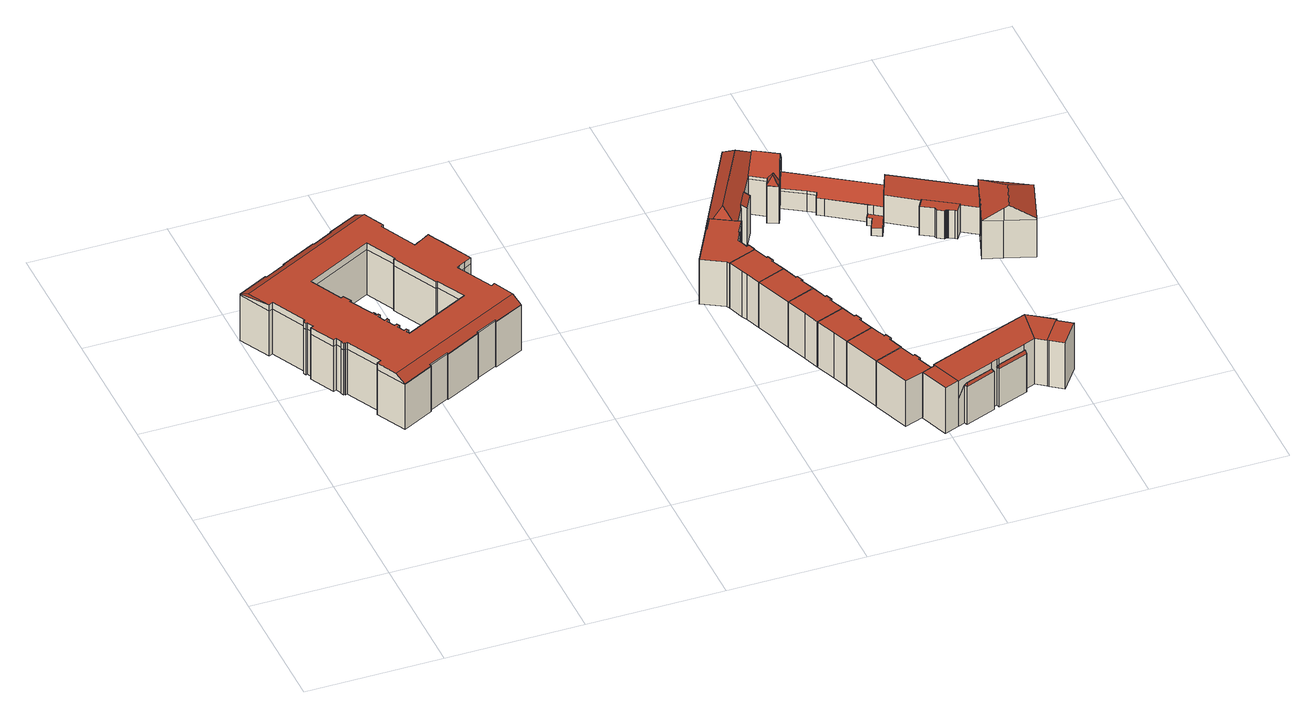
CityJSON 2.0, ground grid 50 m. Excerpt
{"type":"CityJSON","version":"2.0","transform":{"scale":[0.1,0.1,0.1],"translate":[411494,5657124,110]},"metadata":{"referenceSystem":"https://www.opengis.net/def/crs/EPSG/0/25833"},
"CityObjects":{
"building1":{"type":"Building","attributes":{"name":"Museum für Völkerkunde,Japanisches Palais","Dachtyp_tdc":"tdcFreeFormRoof","Gemeindeschluessel":14612000,"Dachneigung":0.011,"QualitaetDacherkennung":12,"Geometrietyp2DReferenz":"3000","measuredHeight":21.34,"function":"31001_3031","roofType":"5000"},"geometry":[{"type":"Solid","lod":"2","boundaries":[[[[0,1,2,3]],[[1,4,5,2]],[[4,6,7,5]],[[6,8,9,7]],[[8,10,11,9]],[[10,12,13,11]],[[12,14,15,13]],[[14,16,17,15]],[[16,18,19,17]],[[20,21,22,23]],[[23,22,24,25]],[[25,24,26,27]],[[27,26,28,29]],[[29,28,30,31]],[[31,30,32,33]],[[33,32,34,35]],[[35,34,36,37]],[[38,39,40,41]],[[41,40,42,43]],[[43,42,44,45]],[[14,46,47,16]],[[48,49,50,0]],[[0,50,51,1]],[[1,51,52,4]],[[6,53,54,8]],[[8,54,55,10]],[[10,55,56,12]],[[12,56,46,14]],[[57,58,59,60]],[[61,62,58,57]],[[60,59,63,64]],[[65,66,67]],[[67,66,68,69]],[[69,68,70,71]],[[71,70,72,73]],[[73,72,74,75]],[[75,74,62,61]],[[4,52,53,6]],[[76,77,78,79]],[[77,80,81,78]],[[80,82,83,81]],[[82,84,85,83]],[[84,86,87,85]],[[86,88,89,87]],[[88,90,91,89]],[[90,92,93,91]],[[92,94,95,93]],[[94,96,97,95]],[[96,98,99,97]],[[98,100,101,99]],[[100,102,103,101]],[[102,104,105,103]],[[104,106,107,105]],[[106,108,109,107]],[[108,110,111,109]],[[110,112,113,111]],[[112,114,115,113]],[[114,116,117,115]],[[116,20,118,117]],[[20,23,119,118]],[[23,25,120,119]],[[25,27,121,120]],[[27,29,122,121]],[[29,31,123,122]],[[31,33,124,123]],[[33,35,125,124]],[[35,37,126,125]],[[37,127,128,126]],[[129,130,131,132]],[[130,133,134,131]],[[133,135,136,134]],[[135,137,138,136]],[[137,139,140,138]],[[139,141,142,140]],[[141,143,144,142]],[[143,145,146,144]],[[145,147,148,146]],[[147,149,150,148]],[[149,151,152,150]],[[151,153,154,152]],[[153,155,156,154]],[[155,157,158,156]],[[157,159,160,158]],[[159,65,161,160]],[[62,74,72,70,68,66,65,162,163,63,59,58]],[[46,56,55,54,53,52,51,50,49,164,165,47]],[[44,42,40,39,166,167,168,169,170,171,172,173,163,162,174,175,176,177,178,179,180,181,182,183,184,185,186,187,188,189,190,191,165,164,192,193,194,195,196,197,198,199],[200,36,34,32,30,28,26,24,22,21,201,202,203,204,205,206,207,208,209,210,211,212,213,214,215,216,217,218,219,220,221,222]],[[49,192,164]],[[45,44,199,223]],[[223,199,198,224]],[[224,198,197,225]],[[225,197,196,226]],[[226,196,195,227]],[[227,195,194,228]],[[228,194,193,229]],[[229,193,192,230]],[[230,192,49,48]],[[16,47,165,191,18]],[[18,191,190,231]],[[231,190,189,129]],[[127,200,222,232]],[[232,222,221,76]],[[76,221,220,77]],[[77,220,219,80]],[[80,219,218,82]],[[82,218,217,84]],[[84,217,216,86]],[[86,216,215,88]],[[88,215,214,90]],[[90,214,213,92]],[[92,213,212,94]],[[94,212,211,96]],[[96,211,210,98]],[[98,210,209,100]],[[100,209,208,102]],[[102,208,207,104]],[[104,207,206,106]],[[106,206,205,108]],[[108,205,204,110]],[[112,203,202,114]],[[110,204,203,112]],[[114,202,201,116]],[[116,201,21,20]],[[37,36,200,127]],[[129,189,188,130]],[[130,188,187,133]],[[133,187,186,135]],[[135,186,185,137]],[[137,185,184,139]],[[139,184,183,141]],[[141,183,182,143]],[[143,182,181,145]],[[145,181,180,147]],[[147,180,179,149]],[[149,179,178,151]],[[151,178,177,153]],[[153,177,176,155]],[[155,176,175,157]],[[157,175,174,159]],[[159,174,162,65]],[[233,173,172,234]],[[64,63,163,173,233]],[[234,172,171,235]],[[235,171,170,236]],[[236,170,169,237]],[[237,169,168,238]],[[238,168,167,239]],[[239,167,166,240]],[[240,166,39,38]],[[19,241,132,131,134,136,138,140,142,144,146,148,150,152,154,156,158,160,161,242,243,244,245,246,247,248,249,250,251,252,253,254,255,256,257,258,259,260,261,262,263,264,265,266,267,268,269,270,271,3,2,5,7,9,11,13,15,17],[128,272,79,78,81,83,85,87,89,91,93,95,97,99,101,103,105,107,109,111,113,115,117,118,119,120,121,122,123,124,125,126]],[[65,67,242,161]],[[67,69,243,242]],[[69,71,244,243]],[[71,73,245,244]],[[73,75,246,245]],[[75,61,247,246]],[[61,57,248,247]],[[57,60,249,248]],[[60,64,250,249]],[[64,233,251,250]],[[233,234,252,251]],[[234,235,253,252]],[[235,236,254,253]],[[236,237,255,254]],[[18,231,241,19]],[[231,129,132,241]],[[127,232,272,128]],[[232,76,79,272]],[[240,38,259,258]],[[38,41,260,259]],[[41,43,261,260]],[[43,45,262,261]],[[45,223,263,262]],[[223,224,264,263]],[[224,225,265,264]],[[225,226,266,265]],[[226,227,267,266]],[[227,228,268,267]],[[228,229,269,268]],[[229,230,270,269]],[[230,48,271,270]],[[48,0,3,271]],[[237,238,256,255]],[[238,239,257,256]],[[239,240,258,257]]]],"semantics":{"surfaces":[{"type":"WallSurface"},{"type":"RoofSurface"},{"type":"GroundSurface"}],"values":[[0,0,0,0,0,0,0,0,0,0,0,0,0,0,0,0,0,0,0,0,0,0,0,0,0,0,0,0,0,0,0,0,0,0,0,0,0,0,0,0,0,0,0,0,0,0,0,0,0,0,0,0,0,0,0,0,0,0,0,0,0,0,0,0,0,0,0,0,0,0,0,0,0,0,0,0,0,0,0,0,0,0,0,0,1,1,1,1,0,0,0,0,0,0,0,0,0,0,0,0,0,0,0,0,0,0,0,0,0,0,0,0,0,0,0,0,0,0,0,0,0,0,0,0,0,0,0,0,0,0,0,0,0,0,0,0,0,0,0,0,0,0,0,0,0,0,0,0,0,2,0,0,0,0,0,0,0,0,0,0,0,0,0,0,0,0,0,0,0,0,0,0,0,0,0,0,0,0,0,0,0,0,0,0,0]]}}]},
"building2":{"type":"Building","attributes":{"Dachtyp_tdc":"tdcPolyFlatRoof","Gemeindeschluessel":14612000,"Dachneigung":0,"QualitaetDacherkennung":53,"Geometrietyp2DReferenz":"3000","measuredHeight":18.67,"function":"31001_9998","roofType":"1000"},"geometry":[{"type":"Solid","lod":"2","boundaries":[[[[273,274,275,276]],[[274,277,278,275]],[[277,279,280,278]],[[279,281,282,280]],[[281,283,284,282]],[[283,285,286,284]],[[285,287,288,286]],[[287,289,290,288]],[[289,291,292,290]],[[291,293,294,292]],[[293,295,296,294]],[[295,297,298,296]],[[297,299,300,298]],[[299,301,302,300]],[[301,303,304,302]],[[303,305,306,304]],[[305,307,308,306]],[[307,273,276,308]],[[307,305,303,301,299,297,295,293,291,289,287,285,283,281,279,277,274,273]],[[276,275,278,280,282,284,286,288,290,292,294,296,298,300,302,304,306,308]]]],"semantics":{"surfaces":[{"type":"WallSurface"},{"type":"RoofSurface"},{"type":"GroundSurface"}],"values":[[0,0,0,0,0,0,0,0,0,0,0,0,0,0,0,0,0,0,1,2]]}}]},
"building3":{"type":"Building","attributes":{"Dachtyp_tdc":"tdcPolyFlatRoof","Gemeindeschluessel":14612000,"Dachneigung":0,"QualitaetDacherkennung":85,"Geometrietyp2DReferenz":"3000","measuredHeight":18.84,"function":"31001_9998","roofType":"1000"},"geometry":[{"type":"Solid","lod":"2","boundaries":[[[[309,310,311,312]],[[310,313,314,311]],[[313,315,316,314]],[[315,317,318,316]],[[317,319,320,318]],[[319,321,284,320]],[[321,322,282,284]],[[322,323,324,282]],[[323,325,326,324]],[[325,309,312,326]],[[325,323,322,321,319,317,315,313,310,309]],[[312,311,314,316,318,320,284,282,324,326]]]],"semantics":{"surfaces":[{"type":"WallSurface"},{"type":"RoofSurface"},{"type":"GroundSurface"}],"values":[[0,0,0,0,0,0,0,0,0,0,1,2]]}}]},
"building4":{"type":"Building","attributes":{"Dachtyp_tdc":"tdcPolyFlatRoof","Gemeindeschluessel":14612000,"Dachneigung":0,"QualitaetDacherkennung":83,"Geometrietyp2DReferenz":"3000","measuredHeight":18.81,"function":"31001_9998","roofType":"1000"},"geometry":[{"type":"Solid","lod":"2","boundaries":[[[[327,328,329,330]],[[328,331,332,329]],[[331,333,334,332]],[[333,315,316,334]],[[315,313,314,316]],[[313,335,336,314]],[[335,337,338,336]],[[337,327,330,338]],[[337,335,313,315,333,331,328,327]],[[330,329,332,334,316,314,336,338]]]],"semantics":{"surfaces":[{"type":"WallSurface"},{"type":"RoofSurface"},{"type":"GroundSurface"}],"values":[[0,0,0,0,0,0,0,0,1,2]]}}]},
"building5":{"type":"Building","attributes":{"Dachtyp_tdc":"tdcPolyFlatRoof","Gemeindeschluessel":14612000,"Dachneigung":0,"QualitaetDacherkennung":84,"Geometrietyp2DReferenz":"3000","measuredHeight":18.67,"function":"31001_9998","roofType":"1000"},"geometry":[{"type":"Solid","lod":"2","boundaries":[[[[331,339,340,341]],[[339,342,343,340]],[[342,344,345,343]],[[344,346,347,345]],[[346,348,349,347]],[[348,350,351,349]],[[350,352,353,351]],[[352,333,354,353]],[[333,331,341,354]],[[333,352,350,348,346,344,342,339,331]],[[341,340,343,345,347,349,351,353,354]]]],"semantics":{"surfaces":[{"type":"WallSurface"},{"type":"RoofSurface"},{"type":"GroundSurface"}],"values":[[0,0,0,0,0,0,0,0,0,1,2]]}}]},
"building6":{"type":"Building","attributes":{"Dachtyp_tdc":"tdcPolyFlatRoof","Gemeindeschluessel":14612000,"Dachneigung":0,"QualitaetDacherkennung":84,"Geometrietyp2DReferenz":"3000","measuredHeight":18.72,"function":"31001_9998","roofType":"1000"},"geometry":[{"type":"Solid","lod":"2","boundaries":[[[[348,355,356,349]],[[355,357,358,356]],[[357,359,360,358]],[[359,361,362,360]],[[361,363,364,362]],[[363,365,366,364]],[[365,367,368,366]],[[367,350,351,368]],[[350,348,349,351]],[[350,367,365,363,361,359,357,355,348]],[[349,356,358,360,362,364,366,368,351]]]],"semantics":{"surfaces":[{"type":"WallSurface"},{"type":"RoofSurface"},{"type":"GroundSurface"}],"values":[[0,0,0,0,0,0,0,0,0,1,2]]}}]},
"building7":{"type":"Building","attributes":{"Dachtyp_tdc":"tdcPolyFlatRoof","Gemeindeschluessel":14612000,"Dachneigung":0,"QualitaetDacherkennung":83,"Geometrietyp2DReferenz":"3000","measuredHeight":18.8,"function":"31001_9998","roofType":"1000"},"geometry":[{"type":"Solid","lod":"2","boundaries":[[[[369,370,371,372]],[[370,373,374,371]],[[373,375,376,374]],[[375,377,378,376]],[[377,379,380,378]],[[379,381,366,380]],[[381,382,364,366]],[[382,383,384,364]],[[382,381,379,377,375,373,370,369,383]],[[384,372,371,374,376,378,380,366,364]],[[383,369,372,384]]]],"semantics":{"surfaces":[{"type":"WallSurface"},{"type":"RoofSurface"},{"type":"GroundSurface"}],"values":[[0,0,0,0,0,0,0,0,1,2,0]]}}]},
"building8":{"type":"Building","attributes":{"Dachtyp_tdc":"tdcPolyFlatRoof","Gemeindeschluessel":14612000,"Dachneigung":0,"QualitaetDacherkennung":77,"Geometrietyp2DReferenz":"3000","measuredHeight":18.88,"function":"31001_9998","roofType":"1000"},"geometry":[{"type":"Solid","lod":"2","boundaries":[[[[385,386,387,388]],[[386,389,390,387]],[[389,391,392,390]],[[391,393,394,392]],[[393,395,396,394]],[[395,397,398,396]],[[397,399,400,398]],[[399,401,402,400]],[[401,385,388,402]],[[401,399,397,395,393,391,389,386,385]],[[388,387,390,392,394,396,398,400,402]]]],"semantics":{"surfaces":[{"type":"WallSurface"},{"type":"RoofSurface"},{"type":"GroundSurface"}],"values":[[0,0,0,0,0,0,0,0,0,1,2]]}}]},
"building9":{"type":"Building","attributes":{"Gemeindeschluessel":14612000,"Geometrietyp2DReferenz":"3000","function":"31001_9998","roofType":"9999"},"children":["building9-1","building9-2","building9-3","building9-4"]},
"building9-1":{"type":"BuildingPart","attributes":{"Dachtyp_tdc":"tdcHipAndGableRoof","Dachneigung":53.66,"QualitaetDacherkennung":43,"Geometrietyp2DReferenz":"3000","measuredHeight":18.34,"roofType":"5000"},"parents":["building9"],"geometry":[{"type":"MultiSurface","lod":"2","boundaries":[[[403,404,405,406,407]],[[408,409,410,411,412]],[[409,403,407,410]],[[413,409,414]],[[409,415,416,417,414]],[[418,413,414,417,419]],[[403,413,418,404]],[[408,415,409]],[[409,413,403]],[[407,406,411,410]]],"semantics":{"surfaces":[{"type":"WallSurface"},{"type":"RoofSurface"},{"type":"GroundSurface"}],"values":[0,0,0,1,1,1,0,0,0,2]}}]},
"building9-2":{"type":"BuildingPart","attributes":{"Dachtyp_tdc":"tdcHipRoof","Dachneigung":49.64,"QualitaetDacherkennung":56,"Geometrietyp2DReferenz":"3000","measuredHeight":19.92,"roofType":"3200"},"parents":["building9"],"geometry":[{"type":"MultiSurface","lod":"2","boundaries":[[[420,421,422,423]],[[421,424,298,422]],[[424,425,296,298]],[[425,426,427,296]],[[426,428,429,427]],[[428,430,431,429]],[[430,432,433,434,431]],[[435,436,437,438,439]],[[432,430,440]],[[426,425,424,441]],[[430,428,426,441,440]],[[424,421,420,436,435,442,432,440,441]],[[423,422,298,296,427,429,431,434,438,437]]],"semantics":{"surfaces":[{"type":"WallSurface"},{"type":"RoofSurface"},{"type":"GroundSurface"}],"values":[0,0,0,0,0,0,0,0,1,1,1,1,2]}}]},
"building9-3":{"type":"BuildingPart","attributes":{"Dachtyp_tdc":"tdcGableRoof","Dachneigung":27.43,"QualitaetDacherkennung":50,"Geometrietyp2DReferenz":"3000","measuredHeight":20.12,"roofType":"3100"},"parents":["building9"],"geometry":[{"type":"MultiSurface","lod":"2","boundaries":[[[405,439,438,406]],[[433,443,444,434]],[[443,445,446,444]],[[445,412,411,446]],[[419,416,447,448,449,450,451]],[[433,442,450,449,443]],[[443,449,448,445]],[[405,404,418,419,451,435,439]],[[445,448,447,415,408,412]],[[406,438,434,444,446,411]]],"semantics":{"surfaces":[{"type":"WallSurface"},{"type":"RoofSurface"},{"type":"GroundSurface"}],"values":[0,0,0,0,1,1,0,0,0,2]}}]},
"building9-4":{"type":"BuildingPart","attributes":{"Dachtyp_tdc":"tdcPolyFlatRoof","Dachneigung":32.78,"QualitaetDacherkennung":40,"Geometrietyp2DReferenz":"3000","measuredHeight":16.85,"roofType":"2100"},"parents":["building9"],"geometry":[{"type":"MultiSurface","lod":"2","boundaries":[[[452,453,422,454]],[[453,455,420,423,422]],[[456,457,458,437,436]],[[457,452,454,458]],[[457,456,455,453,452]],[[454,422,423,437,458]]],"semantics":{"surfaces":[{"type":"WallSurface"},{"type":"RoofSurface"},{"type":"GroundSurface"}],"values":[0,0,0,0,1,2]}}]},
"building10":{"type":"Building","attributes":{"Gemeindeschluessel":14612000,"Geometrietyp2DReferenz":"3000","function":"31001_9998","roofType":"9999"},"children":["building10-1","building10-2","building10-3","building10-4","building10-5","building10-6"]},
"building10-1":{"type":"BuildingPart","attributes":{"Dachtyp_tdc":"tdcPolyFlatRoof","Dachneigung":0,"QualitaetDacherkennung":62,"Geometrietyp2DReferenz":"3000","measuredHeight":18.99,"roofType":"1000"},"parents":["building10"],"geometry":[{"type":"MultiSurface","lod":"2","boundaries":[[[459,460,461,462]],[[460,463,464,461]],[[463,465,466,464]],[[467,468,469,470]],[[468,467,465,463,460,459]],[[462,461,464,466,470,469]]],"semantics":{"surfaces":[{"type":"WallSurface"},{"type":"RoofSurface"},{"type":"GroundSurface"}],"values":[0,0,0,0,1,2]}}]},
"building10-2":{"type":"BuildingPart","attributes":{"Dachtyp_tdc":"tdcPolyFlatRoof","Dachneigung":0,"QualitaetDacherkennung":76,"Geometrietyp2DReferenz":"3000","measuredHeight":19.08,"roofType":"1000"},"parents":["building10"],"geometry":[{"type":"MultiSurface","lod":"2","boundaries":[[[471,472,473,474]],[[472,475,467,470,473]],[[476,477,478,466,465]],[[477,479,480,478]],[[479,471,474,480]],[[479,477,476,475,472,471]],[[474,473,470,466,478,480]]],"semantics":{"surfaces":[{"type":"WallSurface"},{"type":"RoofSurface"},{"type":"GroundSurface"}],"values":[0,0,0,0,0,1,2]}}]},
"building10-3":{"type":"BuildingPart","attributes":{"Dachtyp_tdc":"tdcFreeFormRoof","Dachneigung":61.47,"QualitaetDacherkennung":9,"Geometrietyp2DReferenz":"3000","measuredHeight":16.93,"roofType":"5000"},"parents":["building10"],"geometry":[{"type":"MultiSurface","lod":"2","boundaries":[[[481,482,483,484]],[[482,485,486,483]],[[485,487,488,486]],[[489,487,485]],[[485,482,490,489]],[[490,491,481,487,489]],[[481,491,490,482]],[[483,486,488,484]]],"semantics":{"surfaces":[{"type":"WallSurface"},{"type":"RoofSurface"},{"type":"GroundSurface"}],"values":[0,0,0,1,1,1,0,2]}}]},
"building10-4":{"type":"BuildingPart","attributes":{"Dachtyp_tdc":"tdcPolyFlatRoof","Dachneigung":0,"QualitaetDacherkennung":57,"Geometrietyp2DReferenz":"3000","measuredHeight":19.01,"roofType":"1000"},"parents":["building10"],"geometry":[{"type":"MultiSurface","lod":"2","boundaries":[[[492,397,493,494]],[[397,395,495,493]],[[395,496,497,498,495]],[[499,500,501,502,503]],[[500,492,494,501]],[[500,499,496,395,397,492]],[[494,493,495,498,504,502,501]]],"semantics":{"surfaces":[{"type":"WallSurface"},{"type":"RoofSurface"},{"type":"GroundSurface"}],"values":[0,0,0,0,0,1,2]}}]},
"building10-5":{"type":"BuildingPart","attributes":{"Dachtyp_tdc":"tdcPolyFlatRoof","Dachneigung":0,"QualitaetDacherkennung":63,"Geometrietyp2DReferenz":"3000","measuredHeight":19,"roofType":"1000"},"parents":["building10"],"geometry":[{"type":"MultiSurface","lod":"2","boundaries":[[[497,505,506,498]],[[505,507,508,506]],[[507,459,462,508]],[[509,484,469,468]],[[509,481,484]],[[510,488,487]],[[510,511,512,488]],[[511,513,512]],[[511,510,509,468,459,507,505,497,514]],[[504,498,506,508,462,469,484,488,512,515]]],"semantics":{"surfaces":[{"type":"WallSurface"},{"type":"RoofSurface"},{"type":"GroundSurface"}],"values":[0,0,0,0,0,0,0,0,1,2]}}]},
"building10-6":{"type":"BuildingPart","attributes":{"Dachtyp_tdc":"tdcFreeFormRoof","Dachneigung":60.21,"QualitaetDacherkennung":12,"Geometrietyp2DReferenz":"3000","measuredHeight":16.88,"roofType":"5000"},"parents":["building10"],"geometry":[{"type":"MultiSurface","lod":"2","boundaries":[[[516,517,518,519]],[[517,520,521,518]],[[520,503,502,521]],[[503,522,504,502]],[[513,516,519,512]],[[520,517,523]],[[524,522,503,520]],[[517,516,525,523]],[[516,513,525]],[[513,524,520,523,525]],[[519,518,521,502,504,515,512]]],"semantics":{"surfaces":[{"type":"WallSurface"},{"type":"RoofSurface"},{"type":"GroundSurface"}],"values":[0,0,0,0,0,1,1,1,1,1,2]}}]},
"building11":{"type":"Building","attributes":{"Dachtyp_tdc":"tdcFreeFormRoof","Gemeindeschluessel":14612000,"Dachneigung":41.08,"QualitaetDacherkennung":65,"Geometrietyp2DReferenz":"3000","measuredHeight":12.03,"function":"31001_9998","roofType":"5000"},"geometry":[{"type":"Solid","lod":"2","boundaries":[[[[526,527,528,529]],[[527,530,531,528]],[[530,532,533,531]],[[532,534,535,533]],[[534,536,537,535]],[[536,538,446,537]],[[538,539,444,446]],[[539,540,541,444]],[[540,542,543,541]],[[542,544,545,543]],[[544,546,547,545]],[[546,548,549,547]],[[548,526,529,549]],[[550,551,552,553,554,555]],[[548,556,555,554,557,558,559,560,561,562,563]],[[548,563,526]],[[526,563,562,527]],[[527,562,561,530]],[[530,561,560,532]],[[532,560,559,534]],[[534,559,558,536]],[[536,558,557,538]],[[538,557,554,553,539]],[[546,556,548]],[[544,550,555,556,546]],[[539,553,552,540]],[[540,552,551,542]],[[542,551,550,544]],[[529,528,531,533,535,537,446,444,541,543,545,547,549]]]],"semantics":{"surfaces":[{"type":"WallSurface"},{"type":"RoofSurface"},{"type":"GroundSurface"}],"values":[[0,0,0,0,0,0,0,0,0,0,0,0,0,1,1,0,0,0,0,0,0,0,0,0,0,0,0,0,2]]}}]},
"building12":{"type":"Building","attributes":{"Dachtyp_tdc":"tdcPolyFlatRoof","Gemeindeschluessel":14612000,"Dachneigung":0,"QualitaetDacherkennung":67,"Geometrietyp2DReferenz":"3000","measuredHeight":3.28,"function":"31001_9998","roofType":"1000"},"geometry":[{"type":"Solid","lod":"2","boundaries":[[[[564,565,566,567,568,569,570]],[[571,572,567,566]],[[572,573,568,567]],[[573,574,569,568]],[[574,575,570,569]],[[575,576,564,570]],[[575,574,573,572,571,577,576]],[[576,577,565,564]],[[577,571,566,565]]]],"semantics":{"surfaces":[{"type":"GroundSurface"},{"type":"WallSurface"},{"type":"RoofSurface"}],"values":[[0,1,1,1,1,1,2,1,1]]}}]},
"building13":{"type":"Building","attributes":{"Gemeindeschluessel":14612000,"Geometrietyp2DReferenz":"3000","function":"31001_9998","roofType":"9999"},"children":["building13-1","building13-2","building13-3"]},
"building13-1":{"type":"BuildingPart","attributes":{"Dachtyp_tdc":"tdcPolyFlatRoof","Dachneigung":9.53,"QualitaetDacherkennung":37,"Geometrietyp2DReferenz":"3000","measuredHeight":12.99,"roofType":"2100"},"parents":["building13"],"geometry":[{"type":"MultiSurface","lod":"2","boundaries":[[[578,579,580,581]],[[579,582,583,580]],[[582,584,585,583]],[[584,586,587,585]],[[586,588,589,587]],[[590,591,592,593]],[[590,588,586,584,582,579,578,594,591]],[[595,581,580,583,585,587,589,593,592]]],"semantics":{"surfaces":[{"type":"WallSurface"},{"type":"RoofSurface"},{"type":"GroundSurface"}],"values":[0,0,0,0,0,0,1,2]}}]},
"building13-2":{"type":"BuildingPart","attributes":{"Dachtyp_tdc":"tdcPolyFlatRoof","Dachneigung":0,"QualitaetDacherkennung":29,"Geometrietyp2DReferenz":"3000","measuredHeight":11.74,"roofType":"1000"},"parents":["building13"],"geometry":[{"type":"MultiSurface","lod":"2","boundaries":[[[596,597,598,592,591]],[[597,599,600,598]],[[599,601,602,600]],[[601,603,604,602]],[[603,605,606,604]],[[605,607,608,606]],[[607,609,610,608]],[[609,611,612,610]],[[611,613,614,612]],[[613,615,616,614]],[[615,617,618,616]],[[617,619,620,618]],[[619,621,578,581,620]],[[622,621,619,617,615,613,611,609,607,605,603,601,599,597,596]],[[598,600,602,604,606,608,610,612,614,616,618,620,581,595,592]]],"semantics":{"surfaces":[{"type":"WallSurface"},{"type":"RoofSurface"},{"type":"GroundSurface"}],"values":[0,0,0,0,0,0,0,0,0,0,0,0,0,1,2]}}]},
"building13-3":{"type":"BuildingPart","attributes":{"Dachtyp_tdc":"tdcHipAndGableRoof","Dachneigung":34.33,"QualitaetDacherkennung":60,"Geometrietyp2DReferenz":"3000","measuredHeight":21.97,"roofType":"5000"},"parents":["building13"],"geometry":[{"type":"MultiSurface","lod":"2","boundaries":[[[623,624,625]],[[626,627,628]],[[625,627,626]],[[629,630,631]],[[589,632,633,634,635,636,593]],[[629,631,632,589,588]],[[631,637,633,632]],[[637,623,634,633]],[[623,625,635,634]],[[625,626,636,635]],[[626,628,590,593,636]],[[630,629,638]],[[628,627,625,624,639,638,629]],[[630,638,639,640]],[[631,630,640,637]],[[637,640,639,624,623]]],"semantics":{"surfaces":[{"type":"WallSurface"},{"type":"GroundSurface"},{"type":"RoofSurface"}],"values":[0,0,0,0,1,0,0,0,0,0,0,2,2,2,0,0]}}]}
},
"vertices":[
[115,1409,197],[118,1403,197],[118,1403,9],[115,1409,9],[199,1444,197],[199,1444,9],[196,1450,197],[196,1450,9],[327,1517,197],[327,1517,9],[330,1512,197],[330,1512,9],[406,1551,197],[406,1551,9],[404,1556,197],[404,1556,9],[515,1613,197],[515,1613,9],[570,1500,197],[570,1500,9],[425,944,197],[425,944,223],[434,949,223],[434,949,197],[440,939,223],[440,939,197],[431,934,223],[431,934,197],[437,923,223],[437,923,197],[679,1046,223],[679,1046,197],[624,1150,223],[624,1150,197],[620,1148,223],[620,1148,197],[535,1315,223],[535,1315,197],[201,985,197],[201,985,223],[190,980,223],[190,980,197],[143,1070,223],[143,1070,197],[155,1076,223],[155,1076,197],[404,1556,200],[515,1613,200],[3,1351,197],[3,1351,201],[115,1409,201],[118,1403,204],[199,1444,204],[196,1450,200],[327,1517,200],[330,1512,203],[406,1551,203],[446,765,197],[446,765,202],[449,761,199],[449,761,197],[523,804,197],[523,804,202],[334,702,199],[334,702,197],[848,960,197],[738,906,198],[738,906,197],[736,911,202],[736,911,197],[657,872,203],[657,872,197],[658,869,200],[658,869,197],[525,800,200],[525,800,197],[236,1302,197],[296,1183,197],[296,1183,9],[236,1302,9],[306,1188,197],[306,1188,9],[321,1158,197],[321,1158,9],[316,1156,197],[316,1156,9],[361,1069,197],[361,1069,9],[367,1072,197],[367,1072,9],[371,1064,197],[371,1064,9],[366,1062,197],[366,1062,9],[370,1054,197],[370,1054,9],[378,1058,197],[378,1058,9],[382,1049,197],[382,1049,9],[373,1044,197],[373,1044,9],[386,1018,197],[386,1018,9],[396,1023,197],[396,1023,9],[400,1014,197],[400,1014,9],[391,1009,197],[391,1009,9],[406,980,197],[406,980,9],[415,985,197],[415,985,9],[421,974,197],[421,974,9],[412,969,197],[412,969,9],[425,944,9],[434,949,9],[440,939,9],[431,934,9],[437,923,9],[679,1046,9],[624,1150,9],[620,1148,9],[535,1315,9],[540,1317,197],[540,1317,9],[628,1361,197],[639,1367,197],[639,1367,9],[628,1361,9],[662,1381,197],[662,1381,9],[689,1397,197],[689,1397,9],[703,1369,197],[703,1369,9],[713,1350,197],[713,1350,9],[726,1324,197],[726,1324,9],[740,1296,197],[740,1296,9],[751,1274,197],[751,1274,9],[762,1253,197],[762,1253,9],[774,1228,197],[774,1228,9],[747,1214,197],[747,1214,9],[723,1202,197],[723,1202,9],[713,1197,197],[713,1197,9],[783,1062,197],[783,1062,9],[796,1072,197],[796,1072,9],[848,960,9],[831,997,223],[316,736,223],[21,1316,223],[533,1576,223],[212,963,223],[208,961,223],[214,950,223],[218,952,223],[220,948,223],[226,951,223],[293,819,223],[278,811,223],[796,1072,223],[783,1062,223],[713,1197,223],[723,1202,223],[747,1214,223],[774,1228,223],[762,1253,223],[751,1274,223],[740,1296,223],[726,1324,223],[713,1350,223],[703,1369,223],[689,1397,223],[662,1381,223],[639,1367,223],[628,1361,223],[561,1496,223],[570,1500,223],[61,1236,223],[76,1243,223],[140,1116,223],[136,1114,223],[138,1111,223],[133,1108,223],[139,1097,223],[143,1099,223],[540,1317,223],[412,969,223],[421,974,223],[415,985,223],[406,980,223],[391,1009,223],[400,1014,223],[396,1023,223],[386,1018,223],[373,1044,223],[382,1049,223],[378,1058,223],[370,1054,223],[366,1062,223],[371,1064,223],[367,1072,223],[361,1069,223],[316,1156,223],[321,1158,223],[306,1188,223],[296,1183,223],[236,1302,223],[483,1429,223],[143,1099,197],[139,1097,197],[133,1108,197],[138,1111,197],[136,1114,197],[140,1116,197],[76,1243,197],[61,1236,197],[561,1496,197],[483,1429,197],[278,811,197],[293,819,197],[226,951,197],[220,948,197],[218,952,197],[214,950,197],[208,961,197],[212,963,197],[561,1496,9],[738,906,9],[736,911,9],[657,872,9],[658,869,9],[525,800,9],[523,804,9],[446,765,9],[449,761,9],[334,702,9],[278,811,9],[293,819,9],[226,951,9],[220,948,9],[218,952,9],[214,950,9],[208,961,9],[212,963,9],[201,985,9],[190,980,9],[143,1070,9],[155,1076,9],[143,1099,9],[139,1097,9],[133,1108,9],[138,1111,9],[136,1114,9],[140,1116,9],[76,1243,9],[61,1236,9],[3,1351,9],[483,1429,9],
[1650,966,213],[1659,969,213],[1659,969,27],[1650,966,27],[1668,944,213],[1668,944,27],[1665,942,213],[1665,942,27],[1667,938,213],[1667,938,27],[1563,899,213],[1563,899,27],[1558,911,213],[1558,911,27],[1478,956,213],[1478,956,27],[1558,1100,213],[1558,1100,27],[1561,1099,213],[1561,1099,27],[1587,1146,213],[1587,1146,27],[1590,1151,213],[1590,1151,27],[1669,1106,213],[1669,1106,27],[1684,1098,213],[1684,1098,27],[1681,1093,213],[1681,1093,27],[1654,1047,213],[1654,1047,27],[1657,1045,213],[1657,1045,27],[1635,1006,213],[1635,1006,27],
[1702,861,215],[1697,859,215],[1697,859,27],[1702,861,27],[1718,806,215],[1718,806,27],[1614,767,215],[1614,767,27],[1594,820,215],[1594,820,27],[1585,840,215],[1585,840,27],[1563,899,215],[1667,938,215],[1688,883,215],[1688,883,27],[1693,885,215],[1693,885,27],
[1754,726,215],[1749,725,215],[1749,725,27],[1754,726,27],[1770,671,215],[1770,671,27],[1665,632,215],[1665,632,27],[1739,748,215],[1739,748,27],[1745,750,215],[1745,750,27],
[1791,615,215],[1791,615,28],[1770,671,28],[1796,617,215],[1796,617,28],[1805,593,215],[1805,593,28],[1800,592,215],[1800,592,28],[1821,535,215],[1821,535,28],[1716,496,215],[1716,496,28],[1695,552,215],[1695,552,28],[1665,632,28],
[1841,482,215],[1841,482,28],[1849,484,215],[1849,484,28],[1858,460,215],[1858,460,28],[1851,457,215],[1851,457,28],[1872,401,215],[1872,401,28],[1767,361,215],[1767,361,28],[1745,419,215],[1745,419,28],
[1894,345,216],[1901,348,216],[1901,348,28],[1894,345,28],[1910,324,216],[1910,324,28],[1903,321,216],[1903,321,28],[1923,267,216],[1923,267,28],[1818,227,216],[1818,227,28],[1767,361,216],[1872,401,216],[1885,367,216],[1885,367,28],
[1923,267,215],[1944,212,215],[1944,212,26],[1923,267,26],[1950,214,215],[1950,214,26],[1960,190,215],[1960,190,26],[1953,187,215],[1953,187,26],[1976,129,215],[1976,129,26],[1939,115,215],[1939,115,26],[1870,90,215],[1870,90,26],[1818,227,215],[1818,227,26],
[1846,1284,180],[1861,1316,180],[1861,1316,173],[1861,1316,27],[1846,1284,27],[1896,1293,180],[1883,1265,180],[1883,1265,27],[1896,1293,27],[1896,1293,173],[1846,1284,183],[1871,1292,211],[1896,1293,182],[1893,1295,185],[1877,1305,211],[1861,1316,184],[1861,1316,185],
[1722,1201,182],[1723,1201,182],[1723,1201,27],[1722,1201,27],[1669,1106,183],[1590,1151,170],[1579,1157,168],[1579,1157,27],[1580,1159,168],[1580,1159,27],[1784,1528,166],[1784,1528,27],[1874,1469,181],[1874,1469,173],[1874,1469,27],[1807,1351,182],[1757,1263,182],[1757,1263,27],[1807,1351,27],[1807,1351,173],[1798,1447,227],[1649,1180,227],[1870,1463,181],
[1951,1419,173],[1951,1419,27],[1916,1342,173],[1916,1342,27],[1896,1293,185],[1916,1342,212],[1929,1372,229],[1848,1424,229],[1807,1351,185],
[1740,1191,183],[1723,1201,196],[1740,1191,27],[1722,1201,196],[1757,1263,196],[1775,1253,183],[1775,1253,27],
[2369,285,214],[2440,234,214],[2440,234,24],[2369,285,24],[2457,222,214],[2457,222,24],[2453,216,214],[2453,216,24],[2386,125,214],[2351,151,214],[2351,151,24],[2386,125,24],
[2436,89,215],[2391,121,215],[2391,121,24],[2436,89,24],[2386,125,215],[2453,216,215],[2457,213,215],[2457,213,24],[2503,180,215],[2503,180,24],
[2307,134,182],[2311,122,182],[2311,122,24],[2307,134,24],[2197,79,182],[2197,79,24],[2193,91,182],[2193,91,24],[2201,87,194],[2309,128,194],[2307,134,183],
[1978,11,215],[1939,115,24],[1978,11,24],[1976,129,24],[1991,135,215],[1991,135,214],[1991,135,24],[2032,29,215],[1979,9,215],[1979,9,24],[2032,29,24],[2032,29,132],[2031,29,24],
[1989,142,214],[1989,142,24],[2261,245,214],[2261,245,24],[2307,134,214],[2193,91,214],[2172,83,214],[2172,83,24],[2172,83,182],[2031,29,214],[2057,39,24],
[2176,71,182],[2063,28,182],[2063,28,24],[2176,71,24],[2058,39,182],[2058,39,24],[2031,29,132],[2066,35,193],[2057,39,181],[2168,75,193],
[2174,1157,98],[2159,1167,98],[2159,1167,27],[2174,1157,27],[2037,1248,98],[2037,1248,27],[2014,1263,98],[2014,1263,27],[2020,1275,98],[2020,1275,27],[1993,1294,98],[1993,1294,27],[1916,1342,98],[1951,1419,98],[2026,1369,98],[2026,1369,27],[2054,1351,98],[2054,1351,27],[2242,1227,98],[2242,1227,27],[2205,1142,98],[2205,1142,27],[2203,1137,98],[2203,1137,27],[2242,1227,102],[2054,1351,102],[2026,1369,102],[1951,1419,102],[1934,1381,147],[2226,1189,147],[2205,1142,103],[1916,1342,110],[1993,1294,112],[2020,1275,111],[2014,1263,99],[2037,1248,99],[2159,1167,99],[2174,1157,99],
[2148,1149,28],[2159,1167,28],[2174,1157,28],[2203,1137,28],[2175,1075,28],[2141,1092,28],[2163,1139,28],[2174,1157,61],[2203,1137,61],[2175,1075,61],[2141,1092,61],[2163,1139,61],[2148,1149,61],[2159,1167,61],
[2311,1070,143],[2205,1142,143],[2205,1142,29],[2311,1070,29],[2242,1227,158],[2242,1227,29],[2444,1095,158],[2444,1095,29],[2463,1083,158],[2463,1083,29],[2506,1055,158],[2506,1055,29],[2476,965,143],[2421,1001,143],[2421,1001,29],[2476,965,29],[2312,1072,143],[2312,1072,29],
[2421,1001,146],[2400,969,146],[2400,969,29],[2393,974,146],[2393,974,29],[2374,986,146],[2374,986,29],[2371,987,146],[2371,987,29],[2369,987,146],[2369,987,29],[2367,987,146],[2367,987,29],[2364,986,146],[2364,986,29],[2363,986,146],[2363,986,29],[2360,985,146],[2360,985,29],[2337,999,146],[2337,999,29],[2335,1011,146],[2335,1011,29],[2291,1037,146],[2291,1037,29],[2311,1070,146],[2312,1072,146],
[2503,817,186],[2503,817,236],[2435,840,186],[2470,945,186],[2470,945,187],[2476,965,186],[2506,1055,186],[2664,952,193],[2664,952,186],[2664,952,29],[2607,782,29],[2503,817,29],[2435,840,29],[2470,945,29],[2607,782,186],[2556,916,248],[2521,811,248],[2607,782,193]
]}
